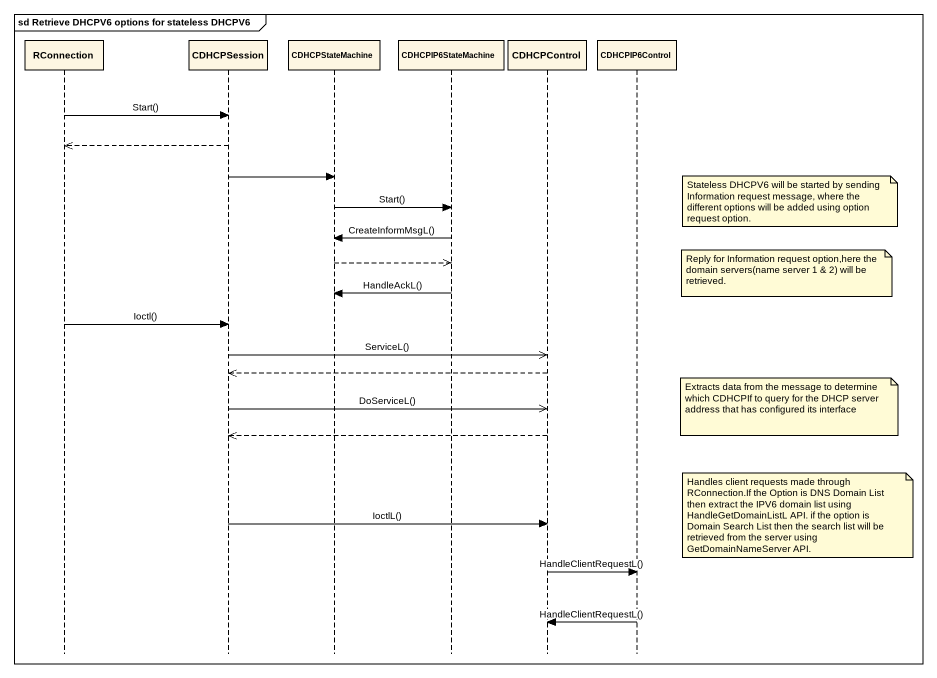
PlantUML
@startuml
mainframe sd Retrieve DHCPV6 options for stateless DHCPV6
hide footbox
participant RConnection
participant CDHCPSession
participant CDHCPStateMachine
participant CDHCPIP6StateMachine
participant CDHCPControl
participant CDHCPIP6Control

RConnection -> CDHCPSession : Start()
CDHCPSession -->> RConnection
CDHCPSession -> CDHCPStateMachine
note right of CDHCPIP6Control : Stateless DHCPV6 will be started by sending Information request message, where the different options will be added using option request option.
CDHCPStateMachine -> CDHCPIP6StateMachine : Start()
CDHCPIP6StateMachine -> CDHCPStateMachine : CreateInformMsgL()
CDHCPStateMachine -->> CDHCPIP6StateMachine
note right of CDHCPIP6Control : Reply for Information request option,here the domain servers(name server 1 & 2) will be retrieved.
CDHCPIP6StateMachine -> CDHCPStateMachine : HandleAckL()
RConnection -> CDHCPSession : Ioctl()
CDHCPSession ->> CDHCPControl : ServiceL()
CDHCPControl -->> CDHCPSession
note right of CDHCPIP6Control : Extracts data from the message to determine which CDHCPIf to query for the DHCP server address that has configured its interface
CDHCPSession ->> CDHCPControl : DoServiceL()
CDHCPControl -->> CDHCPSession
note right of CDHCPIP6Control : Handles client requests made through RConnection.If the Option is DNS Domain List then extract the IPV6 domain list using HandleGetDomainListL API. if the option is Domain Search List then the search list will be retrieved from the server using GetDomainNameServer API.
CDHCPSession -> CDHCPControl : IoctlL()
CDHCPControl -> CDHCPIP6Control : HandleClientRequestL()
CDHCPIP6Control -> CDHCPControl : HandleClientRequestL()
@enduml
